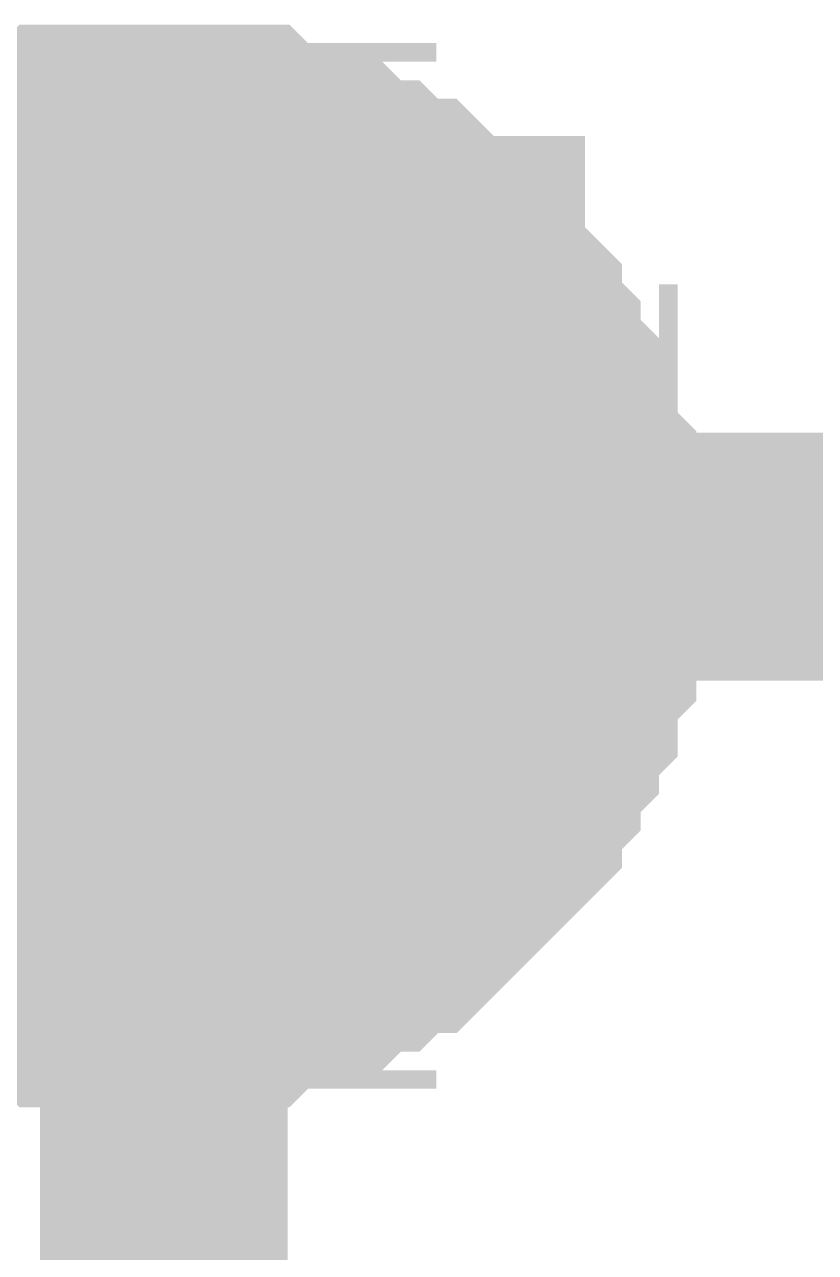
# Model space of a CAD drawing. Header units: inches. Extents: x 0 to 22.3, y 0 to 15.7.
# Drawn here: x 15.1942 to 15.2319, y 13.7662 to 13.8247 of the extents above; entities that cross this region are included whole.
import ezdxf

# ---------------------------------------------------------------- set-up
doc = ezdxf.new("R2010")
doc.units = ezdxf.units.IN
doc.header["$MEASUREMENT"] = 0
doc.layers.add('Sheet', color=255, linetype='Continuous')

msp = doc.modelspace()

# ---------------------------------------------------------------- linework, layer by layer
at = {"layer": 'Sheet'}
for points in [[(15.187587, 13.814409, 0.0118, 0.0118, 0), (15.188471, 13.815293, 0.0118, 0.0118, 0), (15.189355, 13.815293, 0.0118, 0.0118, 0), (15.190239, 13.816177, 0.0118, 0.0118, 0), (15.191124, 13.816177, 0.0118, 0.0118, 0), (15.192008, 13.817061, 0.0118, 0.0118, 0), (15.192892, 13.817061, 0.0118, 0.0118, 0), (15.193776, 13.817945, 0.0118, 0.0118, 0), (15.19466, 13.817945, 0.0118, 0.0118, 0), (15.195544, 13.817945, 0.0118, 0.0118, 0), (15.196428, 13.818829, 0.0118, 0.0118, 0), (15.197312, 13.818829, 0.0118, 0.0118, 0), (15.19908, 13.818829, 0.0118, 0.0118, 0), (15.199964, 13.818829, 0.0118, 0.0118, 0), (15.200848, 13.818829, 0.0118, 0.0118, 0)], [(15.187587, 13.814409, 0.0118, 0.0118, 0), (15.188471, 13.815293, 0.0118, 0.0118, 0), (15.189355, 13.815293, 0.0118, 0.0118, 0), (15.190239, 13.816177, 0.0118, 0.0118, 0), (15.191124, 13.816177, 0.0118, 0.0118, 0), (15.192008, 13.817061, 0.0118, 0.0118, 0), (15.192892, 13.817061, 0.0118, 0.0118, 0), (15.193776, 13.817945, 0.0118, 0.0118, 0), (15.19466, 13.817945, 0.0118, 0.0118, 0), (15.195544, 13.817945, 0.0118, 0.0118, 0), (15.196428, 13.818829, 0.0118, 0.0118, 0), (15.197312, 13.818829, 0.0118, 0.0118, 0), (15.19908, 13.818829, 0.0118, 0.0118, 0), (15.199964, 13.818829, 0.0118, 0.0118, 0), (15.200848, 13.818829, 0.0118, 0.0118, 0)], [(15.187587, 13.814409, 0.0118, 0.0118, 0), (15.188471, 13.815293, 0.0118, 0.0118, 0), (15.189355, 13.815293, 0.0118, 0.0118, 0), (15.190239, 13.816177, 0.0118, 0.0118, 0), (15.191124, 13.816177, 0.0118, 0.0118, 0), (15.192008, 13.817061, 0.0118, 0.0118, 0), (15.192892, 13.817061, 0.0118, 0.0118, 0), (15.193776, 13.817945, 0.0118, 0.0118, 0), (15.19466, 13.817945, 0.0118, 0.0118, 0), (15.195544, 13.817945, 0.0118, 0.0118, 0), (15.196428, 13.818829, 0.0118, 0.0118, 0), (15.197312, 13.818829, 0.0118, 0.0118, 0), (15.19908, 13.818829, 0.0118, 0.0118, 0), (15.199964, 13.818829, 0.0118, 0.0118, 0), (15.200848, 13.818829, 0.0118, 0.0118, 0)], [(15.187587, 13.814409, 0.0118, 0.0118, 0), (15.188471, 13.815293, 0.0118, 0.0118, 0), (15.189355, 13.815293, 0.0118, 0.0118, 0), (15.190239, 13.816177, 0.0118, 0.0118, 0), (15.191124, 13.816177, 0.0118, 0.0118, 0), (15.192008, 13.817061, 0.0118, 0.0118, 0), (15.192892, 13.817061, 0.0118, 0.0118, 0), (15.193776, 13.817945, 0.0118, 0.0118, 0), (15.19466, 13.817945, 0.0118, 0.0118, 0), (15.195544, 13.817945, 0.0118, 0.0118, 0), (15.196428, 13.818829, 0.0118, 0.0118, 0), (15.197312, 13.818829, 0.0118, 0.0118, 0), (15.19908, 13.818829, 0.0118, 0.0118, 0), (15.199964, 13.818829, 0.0118, 0.0118, 0), (15.200848, 13.818829, 0.0118, 0.0118, 0)], [(15.200848, 13.818829, 0.0118, 0.0118, 0), (15.200848, 13.818829, 0.0118, 0.0118, 0)], [(15.200848, 13.818829, 0.0118, 0.0118, 0), (15.201732, 13.818829, 0.0118, 0.0118, 0), (15.202617, 13.818829, 0.0118, 0.0118, 0), (15.203501, 13.818829, 0.0118, 0.0118, 0), (15.204385, 13.818829, 0.0118, 0.0118, 0), (15.205269, 13.817945, 0.0118, 0.0118, 0), (15.206153, 13.817945, 0.0118, 0.0118, 0), (15.207921, 13.817945, 0.0118, 0.0118, 0), (15.207921, 13.817061, 0.0118, 0.0118, 0), (15.208805, 13.817061, 0.0118, 0.0118, 0), (15.209689, 13.816177, 0.0118, 0.0118, 0), (15.210573, 13.816177, 0.0118, 0.0118, 0), (15.211457, 13.815293, 0.0118, 0.0118, 0), (15.212341, 13.815293, 0.0118, 0.0118, 0), (15.213225, 13.814409, 0.0118, 0.0118, 0), (15.21411, 13.813525, 0.0118, 0.0118, 0), (15.214994, 13.813525, 0.0118, 0.0118, 0), (15.214994, 13.812641, 0.0118, 0.0118, 0), (15.215878, 13.811757, 0.0118, 0.0118, 0), (15.216762, 13.810873, 0.0118, 0.0118, 0), (15.216762, 13.809989, 0.0118, 0.0118, 0), (15.217646, 13.809105, 0.0118, 0.0118, 0), (15.217646, 13.808221, 0.0118, 0.0118, 0), (15.21853, 13.807337, 0.0118, 0.0118, 0), (15.21853, 13.806453, 0.0118, 0.0118, 0), (15.219414, 13.806453, 0.0118, 0.0118, 0), (15.219414, 13.804685, 0.0118, 0.0118, 0), (15.219414, 13.803801, 0.0118, 0.0118, 0), (15.220298, 13.802917, 0.0118, 0.0118, 0), (15.220298, 13.802033, 0.0118, 0.0118, 0), (15.220298, 13.801149, 0.0118, 0.0118, 0), (15.220298, 13.800265, 0.0118, 0.0118, 0), (15.220298, 13.799381, 0.0118, 0.0118, 0)], [(15.200848, 13.818829, 0.0118, 0.0118, 0), (15.200848, 13.818829, 0.0118, 0.0118, 0)], [(15.200848, 13.818829, 0.0118, 0.0118, 0), (15.201732, 13.818829, 0.0118, 0.0118, 0), (15.202617, 13.818829, 0.0118, 0.0118, 0), (15.203501, 13.818829, 0.0118, 0.0118, 0), (15.204385, 13.818829, 0.0118, 0.0118, 0), (15.205269, 13.817945, 0.0118, 0.0118, 0), (15.206153, 13.817945, 0.0118, 0.0118, 0), (15.207921, 13.817945, 0.0118, 0.0118, 0), (15.207921, 13.817061, 0.0118, 0.0118, 0), (15.208805, 13.817061, 0.0118, 0.0118, 0), (15.209689, 13.816177, 0.0118, 0.0118, 0), (15.210573, 13.816177, 0.0118, 0.0118, 0), (15.211457, 13.815293, 0.0118, 0.0118, 0), (15.212341, 13.815293, 0.0118, 0.0118, 0), (15.213225, 13.814409, 0.0118, 0.0118, 0), (15.21411, 13.813525, 0.0118, 0.0118, 0), (15.214994, 13.813525, 0.0118, 0.0118, 0), (15.214994, 13.812641, 0.0118, 0.0118, 0), (15.215878, 13.811757, 0.0118, 0.0118, 0), (15.216762, 13.810873, 0.0118, 0.0118, 0), (15.216762, 13.809989, 0.0118, 0.0118, 0), (15.217646, 13.809105, 0.0118, 0.0118, 0), (15.217646, 13.808221, 0.0118, 0.0118, 0), (15.21853, 13.807337, 0.0118, 0.0118, 0), (15.21853, 13.806453, 0.0118, 0.0118, 0), (15.219414, 13.806453, 0.0118, 0.0118, 0), (15.219414, 13.804685, 0.0118, 0.0118, 0), (15.219414, 13.803801, 0.0118, 0.0118, 0), (15.220298, 13.802917, 0.0118, 0.0118, 0), (15.220298, 13.802033, 0.0118, 0.0118, 0), (15.220298, 13.801149, 0.0118, 0.0118, 0), (15.220298, 13.800265, 0.0118, 0.0118, 0), (15.220298, 13.799381, 0.0118, 0.0118, 0)], [(15.200848, 13.818829, 0.0118, 0.0118, 0), (15.200848, 13.818829, 0.0118, 0.0118, 0)], [(15.200848, 13.818829, 0.0118, 0.0118, 0), (15.201732, 13.818829, 0.0118, 0.0118, 0), (15.202617, 13.818829, 0.0118, 0.0118, 0), (15.203501, 13.818829, 0.0118, 0.0118, 0), (15.204385, 13.818829, 0.0118, 0.0118, 0), (15.205269, 13.817945, 0.0118, 0.0118, 0), (15.206153, 13.817945, 0.0118, 0.0118, 0), (15.207921, 13.817945, 0.0118, 0.0118, 0), (15.207921, 13.817061, 0.0118, 0.0118, 0), (15.208805, 13.817061, 0.0118, 0.0118, 0), (15.209689, 13.816177, 0.0118, 0.0118, 0), (15.210573, 13.816177, 0.0118, 0.0118, 0), (15.211457, 13.815293, 0.0118, 0.0118, 0), (15.212341, 13.815293, 0.0118, 0.0118, 0), (15.213225, 13.814409, 0.0118, 0.0118, 0), (15.21411, 13.813525, 0.0118, 0.0118, 0), (15.214994, 13.813525, 0.0118, 0.0118, 0), (15.214994, 13.812641, 0.0118, 0.0118, 0), (15.215878, 13.811757, 0.0118, 0.0118, 0), (15.216762, 13.810873, 0.0118, 0.0118, 0), (15.216762, 13.809989, 0.0118, 0.0118, 0), (15.217646, 13.809105, 0.0118, 0.0118, 0), (15.217646, 13.808221, 0.0118, 0.0118, 0), (15.21853, 13.807337, 0.0118, 0.0118, 0), (15.21853, 13.806453, 0.0118, 0.0118, 0), (15.219414, 13.806453, 0.0118, 0.0118, 0), (15.219414, 13.804685, 0.0118, 0.0118, 0), (15.219414, 13.803801, 0.0118, 0.0118, 0), (15.220298, 13.802917, 0.0118, 0.0118, 0), (15.220298, 13.802033, 0.0118, 0.0118, 0), (15.220298, 13.801149, 0.0118, 0.0118, 0), (15.220298, 13.800265, 0.0118, 0.0118, 0), (15.220298, 13.799381, 0.0118, 0.0118, 0)], [(15.200848, 13.818829, 0.0118, 0.0118, 0), (15.200848, 13.818829, 0.0118, 0.0118, 0)], [(15.200848, 13.818829, 0.0118, 0.0118, 0), (15.201732, 13.818829, 0.0118, 0.0118, 0), (15.202617, 13.818829, 0.0118, 0.0118, 0), (15.203501, 13.818829, 0.0118, 0.0118, 0), (15.204385, 13.818829, 0.0118, 0.0118, 0), (15.205269, 13.817945, 0.0118, 0.0118, 0), (15.206153, 13.817945, 0.0118, 0.0118, 0), (15.207921, 13.817945, 0.0118, 0.0118, 0), (15.207921, 13.817061, 0.0118, 0.0118, 0), (15.208805, 13.817061, 0.0118, 0.0118, 0), (15.209689, 13.816177, 0.0118, 0.0118, 0), (15.210573, 13.816177, 0.0118, 0.0118, 0), (15.211457, 13.815293, 0.0118, 0.0118, 0), (15.212341, 13.815293, 0.0118, 0.0118, 0), (15.213225, 13.814409, 0.0118, 0.0118, 0), (15.21411, 13.813525, 0.0118, 0.0118, 0), (15.214994, 13.813525, 0.0118, 0.0118, 0), (15.214994, 13.812641, 0.0118, 0.0118, 0), (15.215878, 13.811757, 0.0118, 0.0118, 0), (15.216762, 13.810873, 0.0118, 0.0118, 0), (15.216762, 13.809989, 0.0118, 0.0118, 0), (15.217646, 13.809105, 0.0118, 0.0118, 0), (15.217646, 13.808221, 0.0118, 0.0118, 0), (15.21853, 13.807337, 0.0118, 0.0118, 0), (15.21853, 13.806453, 0.0118, 0.0118, 0), (15.219414, 13.806453, 0.0118, 0.0118, 0), (15.219414, 13.804685, 0.0118, 0.0118, 0), (15.219414, 13.803801, 0.0118, 0.0118, 0), (15.220298, 13.802917, 0.0118, 0.0118, 0), (15.220298, 13.802033, 0.0118, 0.0118, 0), (15.220298, 13.801149, 0.0118, 0.0118, 0), (15.220298, 13.800265, 0.0118, 0.0118, 0), (15.220298, 13.799381, 0.0118, 0.0118, 0)], [(15.192008, 13.817061, 0.0039, 0.0039, 0), (15.192892, 13.817061, 0.0039, 0.0039, 0), (15.193776, 13.817945, 0.0039, 0.0039, 0), (15.19466, 13.817945, 0.0039, 0.0039, 0), (15.195544, 13.817945, 0.0039, 0.0039, 0), (15.196428, 13.818829, 0.0039, 0.0039, 0), (15.197312, 13.818829, 0.0039, 0.0039, 0), (15.19908, 13.818829, 0.0039, 0.0039, 0), (15.199964, 13.818829, 0.0039, 0.0039, 0), (15.200848, 13.818829, 0.0039, 0.0039, 0)], [(15.192008, 13.817061, 0.0039, 0.0039, 0), (15.192892, 13.817061, 0.0039, 0.0039, 0), (15.193776, 13.817945, 0.0039, 0.0039, 0), (15.19466, 13.817945, 0.0039, 0.0039, 0), (15.195544, 13.817945, 0.0039, 0.0039, 0), (15.196428, 13.818829, 0.0039, 0.0039, 0), (15.197312, 13.818829, 0.0039, 0.0039, 0), (15.19908, 13.818829, 0.0039, 0.0039, 0), (15.199964, 13.818829, 0.0039, 0.0039, 0), (15.200848, 13.818829, 0.0039, 0.0039, 0)], [(15.192008, 13.817061, 0.0039, 0.0039, 0), (15.192892, 13.817061, 0.0039, 0.0039, 0), (15.193776, 13.817945, 0.0039, 0.0039, 0), (15.19466, 13.817945, 0.0039, 0.0039, 0), (15.195544, 13.817945, 0.0039, 0.0039, 0), (15.196428, 13.818829, 0.0039, 0.0039, 0), (15.197312, 13.818829, 0.0039, 0.0039, 0), (15.19908, 13.818829, 0.0039, 0.0039, 0), (15.199964, 13.818829, 0.0039, 0.0039, 0), (15.200848, 13.818829, 0.0039, 0.0039, 0)], [(15.192008, 13.817061, 0.0039, 0.0039, 0), (15.192892, 13.817061, 0.0039, 0.0039, 0), (15.193776, 13.817945, 0.0039, 0.0039, 0), (15.19466, 13.817945, 0.0039, 0.0039, 0), (15.195544, 13.817945, 0.0039, 0.0039, 0), (15.196428, 13.818829, 0.0039, 0.0039, 0), (15.197312, 13.818829, 0.0039, 0.0039, 0), (15.19908, 13.818829, 0.0039, 0.0039, 0), (15.199964, 13.818829, 0.0039, 0.0039, 0), (15.200848, 13.818829, 0.0039, 0.0039, 0)], [(15.200848, 13.818829, 0.0039, 0.0039, 0), (15.200848, 13.818829, 0.0039, 0.0039, 0)], [(15.200848, 13.818829, 0.0039, 0.0039, 0), (15.201732, 13.818829, 0.0039, 0.0039, 0), (15.202617, 13.818829, 0.0039, 0.0039, 0), (15.203501, 13.818829, 0.0039, 0.0039, 0), (15.204385, 13.818829, 0.0039, 0.0039, 0), (15.205269, 13.817945, 0.0039, 0.0039, 0), (15.206153, 13.817945, 0.0039, 0.0039, 0), (15.207921, 13.817945, 0.0039, 0.0039, 0), (15.207921, 13.817061, 0.0039, 0.0039, 0), (15.208805, 13.817061, 0.0039, 0.0039, 0), (15.209689, 13.816177, 0.0039, 0.0039, 0), (15.210573, 13.816177, 0.0039, 0.0039, 0), (15.211457, 13.815293, 0.0039, 0.0039, 0), (15.212341, 13.815293, 0.0039, 0.0039, 0), (15.213225, 13.814409, 0.0039, 0.0039, 0), (15.21411, 13.813525, 0.0039, 0.0039, 0), (15.214994, 13.813525, 0.0039, 0.0039, 0), (15.214994, 13.812641, 0.0039, 0.0039, 0), (15.215878, 13.811757, 0.0039, 0.0039, 0), (15.216762, 13.810873, 0.0039, 0.0039, 0), (15.216762, 13.809989, 0.0039, 0.0039, 0), (15.217646, 13.809105, 0.0039, 0.0039, 0), (15.217646, 13.808221, 0.0039, 0.0039, 0), (15.21853, 13.807337, 0.0039, 0.0039, 0), (15.21853, 13.806453, 0.0039, 0.0039, 0), (15.219414, 13.806453, 0.0039, 0.0039, 0), (15.219414, 13.804685, 0.0039, 0.0039, 0), (15.219414, 13.803801, 0.0039, 0.0039, 0), (15.220298, 13.802917, 0.0039, 0.0039, 0), (15.220298, 13.802033, 0.0039, 0.0039, 0), (15.220298, 13.801149, 0.0039, 0.0039, 0), (15.220298, 13.800265, 0.0039, 0.0039, 0), (15.220298, 13.799381, 0.0039, 0.0039, 0)], [(15.200848, 13.818829, 0.0039, 0.0039, 0), (15.200848, 13.818829, 0.0039, 0.0039, 0)], [(15.200848, 13.818829, 0.0039, 0.0039, 0), (15.201732, 13.818829, 0.0039, 0.0039, 0), (15.202617, 13.818829, 0.0039, 0.0039, 0), (15.203501, 13.818829, 0.0039, 0.0039, 0), (15.204385, 13.818829, 0.0039, 0.0039, 0), (15.205269, 13.817945, 0.0039, 0.0039, 0), (15.206153, 13.817945, 0.0039, 0.0039, 0), (15.207921, 13.817945, 0.0039, 0.0039, 0), (15.207921, 13.817061, 0.0039, 0.0039, 0), (15.208805, 13.817061, 0.0039, 0.0039, 0), (15.209689, 13.816177, 0.0039, 0.0039, 0), (15.210573, 13.816177, 0.0039, 0.0039, 0), (15.211457, 13.815293, 0.0039, 0.0039, 0), (15.212341, 13.815293, 0.0039, 0.0039, 0), (15.213225, 13.814409, 0.0039, 0.0039, 0), (15.21411, 13.813525, 0.0039, 0.0039, 0), (15.214994, 13.813525, 0.0039, 0.0039, 0), (15.214994, 13.812641, 0.0039, 0.0039, 0), (15.215878, 13.811757, 0.0039, 0.0039, 0), (15.216762, 13.810873, 0.0039, 0.0039, 0), (15.216762, 13.809989, 0.0039, 0.0039, 0), (15.217646, 13.809105, 0.0039, 0.0039, 0), (15.217646, 13.808221, 0.0039, 0.0039, 0), (15.21853, 13.807337, 0.0039, 0.0039, 0), (15.21853, 13.806453, 0.0039, 0.0039, 0), (15.219414, 13.806453, 0.0039, 0.0039, 0), (15.219414, 13.804685, 0.0039, 0.0039, 0), (15.219414, 13.803801, 0.0039, 0.0039, 0), (15.220298, 13.802917, 0.0039, 0.0039, 0), (15.220298, 13.802033, 0.0039, 0.0039, 0), (15.220298, 13.801149, 0.0039, 0.0039, 0), (15.220298, 13.800265, 0.0039, 0.0039, 0), (15.220298, 13.799381, 0.0039, 0.0039, 0)], [(15.200848, 13.818829, 0.0039, 0.0039, 0), (15.200848, 13.818829, 0.0039, 0.0039, 0)], [(15.200848, 13.818829, 0.0039, 0.0039, 0), (15.201732, 13.818829, 0.0039, 0.0039, 0), (15.202617, 13.818829, 0.0039, 0.0039, 0), (15.203501, 13.818829, 0.0039, 0.0039, 0), (15.204385, 13.818829, 0.0039, 0.0039, 0), (15.205269, 13.817945, 0.0039, 0.0039, 0), (15.206153, 13.817945, 0.0039, 0.0039, 0), (15.207921, 13.817945, 0.0039, 0.0039, 0), (15.207921, 13.817061, 0.0039, 0.0039, 0), (15.208805, 13.817061, 0.0039, 0.0039, 0), (15.209689, 13.816177, 0.0039, 0.0039, 0), (15.210573, 13.816177, 0.0039, 0.0039, 0), (15.211457, 13.815293, 0.0039, 0.0039, 0), (15.212341, 13.815293, 0.0039, 0.0039, 0), (15.213225, 13.814409, 0.0039, 0.0039, 0), (15.21411, 13.813525, 0.0039, 0.0039, 0), (15.214994, 13.813525, 0.0039, 0.0039, 0), (15.214994, 13.812641, 0.0039, 0.0039, 0), (15.215878, 13.811757, 0.0039, 0.0039, 0), (15.216762, 13.810873, 0.0039, 0.0039, 0), (15.216762, 13.809989, 0.0039, 0.0039, 0), (15.217646, 13.809105, 0.0039, 0.0039, 0), (15.217646, 13.808221, 0.0039, 0.0039, 0), (15.21853, 13.807337, 0.0039, 0.0039, 0), (15.21853, 13.806453, 0.0039, 0.0039, 0), (15.219414, 13.806453, 0.0039, 0.0039, 0), (15.219414, 13.804685, 0.0039, 0.0039, 0), (15.219414, 13.803801, 0.0039, 0.0039, 0), (15.220298, 13.802917, 0.0039, 0.0039, 0), (15.220298, 13.802033, 0.0039, 0.0039, 0), (15.220298, 13.801149, 0.0039, 0.0039, 0), (15.220298, 13.800265, 0.0039, 0.0039, 0), (15.220298, 13.799381, 0.0039, 0.0039, 0)], [(15.200848, 13.818829, 0.0039, 0.0039, 0), (15.200848, 13.818829, 0.0039, 0.0039, 0)], [(15.200848, 13.818829, 0.0039, 0.0039, 0), (15.201732, 13.818829, 0.0039, 0.0039, 0), (15.202617, 13.818829, 0.0039, 0.0039, 0), (15.203501, 13.818829, 0.0039, 0.0039, 0), (15.204385, 13.818829, 0.0039, 0.0039, 0), (15.205269, 13.817945, 0.0039, 0.0039, 0), (15.206153, 13.817945, 0.0039, 0.0039, 0), (15.207921, 13.817945, 0.0039, 0.0039, 0), (15.207921, 13.817061, 0.0039, 0.0039, 0), (15.208805, 13.817061, 0.0039, 0.0039, 0), (15.209689, 13.816177, 0.0039, 0.0039, 0), (15.210573, 13.816177, 0.0039, 0.0039, 0), (15.211457, 13.815293, 0.0039, 0.0039, 0), (15.212341, 13.815293, 0.0039, 0.0039, 0), (15.213225, 13.814409, 0.0039, 0.0039, 0), (15.21411, 13.813525, 0.0039, 0.0039, 0), (15.214994, 13.813525, 0.0039, 0.0039, 0), (15.214994, 13.812641, 0.0039, 0.0039, 0), (15.215878, 13.811757, 0.0039, 0.0039, 0), (15.216762, 13.810873, 0.0039, 0.0039, 0), (15.216762, 13.809989, 0.0039, 0.0039, 0), (15.217646, 13.809105, 0.0039, 0.0039, 0), (15.217646, 13.808221, 0.0039, 0.0039, 0), (15.21853, 13.807337, 0.0039, 0.0039, 0), (15.21853, 13.806453, 0.0039, 0.0039, 0), (15.219414, 13.806453, 0.0039, 0.0039, 0), (15.219414, 13.804685, 0.0039, 0.0039, 0), (15.219414, 13.803801, 0.0039, 0.0039, 0), (15.220298, 13.802917, 0.0039, 0.0039, 0), (15.220298, 13.802033, 0.0039, 0.0039, 0), (15.220298, 13.801149, 0.0039, 0.0039, 0), (15.220298, 13.800265, 0.0039, 0.0039, 0), (15.220298, 13.799381, 0.0039, 0.0039, 0)], [(15.300749, 13.799381, 0.0118, 0.0118, 0), (15.200848, 13.799381, 0.0118, 0.0118, 0), (15.100063, 13.799381, 0.0118, 0.0118, 0)], [(15.200848, 13.799381, 0.0118, 0.0118, 0), (15.200848, 13.699488, 0.0118, 0.0118, 0)], [(15.220298, 13.799381, 0.0118, 0.0118, 0), (15.220298, 13.798497, 0.0118, 0.0118, 0), (15.220298, 13.797613, 0.0118, 0.0118, 0), (15.220298, 13.795845, 0.0118, 0.0118, 0), (15.220298, 13.794961, 0.0118, 0.0118, 0), (15.219414, 13.794077, 0.0118, 0.0118, 0), (15.219414, 13.793193, 0.0118, 0.0118, 0), (15.219414, 13.792309, 0.0118, 0.0118, 0), (15.21853, 13.791425, 0.0118, 0.0118, 0), (15.21853, 13.790541, 0.0118, 0.0118, 0), (15.217646, 13.789657, 0.0118, 0.0118, 0), (15.217646, 13.788773, 0.0118, 0.0118, 0), (15.216762, 13.787889, 0.0118, 0.0118, 0), (15.216762, 13.787005, 0.0118, 0.0118, 0), (15.215878, 13.78612, 0.0118, 0.0118, 0), (15.214994, 13.785236, 0.0118, 0.0118, 0), (15.214994, 13.785236, 0.0118, 0.0118, 0), (15.21411, 13.784352, 0.0118, 0.0118, 0), (15.213225, 13.783468, 0.0118, 0.0118, 0), (15.212341, 13.782584, 0.0118, 0.0118, 0), (15.211457, 13.782584, 0.0118, 0.0118, 0), (15.210573, 13.7817, 0.0118, 0.0118, 0), (15.209689, 13.7817, 0.0118, 0.0118, 0), (15.208805, 13.780816, 0.0118, 0.0118, 0), (15.207921, 13.780816, 0.0118, 0.0118, 0), (15.207921, 13.779932, 0.0118, 0.0118, 0), (15.206153, 13.779932, 0.0118, 0.0118, 0), (15.205269, 13.779932, 0.0118, 0.0118, 0), (15.204385, 13.779048, 0.0118, 0.0118, 0), (15.203501, 13.779048, 0.0118, 0.0118, 0), (15.202617, 13.779048, 0.0118, 0.0118, 0), (15.201732, 13.779048, 0.0118, 0.0118, 0), (15.200848, 13.779048, 0.0118, 0.0118, 0)], [(15.220298, 13.799381, 0.0118, 0.0118, 0), (15.220298, 13.798497, 0.0118, 0.0118, 0), (15.220298, 13.797613, 0.0118, 0.0118, 0), (15.220298, 13.795845, 0.0118, 0.0118, 0), (15.220298, 13.794961, 0.0118, 0.0118, 0), (15.219414, 13.794077, 0.0118, 0.0118, 0), (15.219414, 13.793193, 0.0118, 0.0118, 0), (15.219414, 13.792309, 0.0118, 0.0118, 0), (15.21853, 13.791425, 0.0118, 0.0118, 0), (15.21853, 13.790541, 0.0118, 0.0118, 0), (15.217646, 13.789657, 0.0118, 0.0118, 0), (15.217646, 13.788773, 0.0118, 0.0118, 0), (15.216762, 13.787889, 0.0118, 0.0118, 0), (15.216762, 13.787005, 0.0118, 0.0118, 0), (15.215878, 13.78612, 0.0118, 0.0118, 0), (15.214994, 13.785236, 0.0118, 0.0118, 0), (15.214994, 13.785236, 0.0118, 0.0118, 0), (15.21411, 13.784352, 0.0118, 0.0118, 0), (15.213225, 13.783468, 0.0118, 0.0118, 0), (15.212341, 13.782584, 0.0118, 0.0118, 0), (15.211457, 13.782584, 0.0118, 0.0118, 0), (15.210573, 13.7817, 0.0118, 0.0118, 0), (15.209689, 13.7817, 0.0118, 0.0118, 0), (15.208805, 13.780816, 0.0118, 0.0118, 0), (15.207921, 13.780816, 0.0118, 0.0118, 0), (15.207921, 13.779932, 0.0118, 0.0118, 0), (15.206153, 13.779932, 0.0118, 0.0118, 0), (15.205269, 13.779932, 0.0118, 0.0118, 0), (15.204385, 13.779048, 0.0118, 0.0118, 0), (15.203501, 13.779048, 0.0118, 0.0118, 0), (15.202617, 13.779048, 0.0118, 0.0118, 0), (15.201732, 13.779048, 0.0118, 0.0118, 0), (15.200848, 13.779048, 0.0118, 0.0118, 0)], [(15.220298, 13.799381, 0.0118, 0.0118, 0), (15.220298, 13.798497, 0.0118, 0.0118, 0), (15.220298, 13.797613, 0.0118, 0.0118, 0), (15.220298, 13.795845, 0.0118, 0.0118, 0), (15.220298, 13.794961, 0.0118, 0.0118, 0), (15.219414, 13.794077, 0.0118, 0.0118, 0), (15.219414, 13.793193, 0.0118, 0.0118, 0), (15.219414, 13.792309, 0.0118, 0.0118, 0), (15.21853, 13.791425, 0.0118, 0.0118, 0), (15.21853, 13.790541, 0.0118, 0.0118, 0), (15.217646, 13.789657, 0.0118, 0.0118, 0), (15.217646, 13.788773, 0.0118, 0.0118, 0), (15.216762, 13.787889, 0.0118, 0.0118, 0), (15.216762, 13.787005, 0.0118, 0.0118, 0), (15.215878, 13.78612, 0.0118, 0.0118, 0), (15.214994, 13.785236, 0.0118, 0.0118, 0), (15.214994, 13.785236, 0.0118, 0.0118, 0), (15.21411, 13.784352, 0.0118, 0.0118, 0), (15.213225, 13.783468, 0.0118, 0.0118, 0), (15.212341, 13.782584, 0.0118, 0.0118, 0), (15.211457, 13.782584, 0.0118, 0.0118, 0), (15.210573, 13.7817, 0.0118, 0.0118, 0), (15.209689, 13.7817, 0.0118, 0.0118, 0), (15.208805, 13.780816, 0.0118, 0.0118, 0), (15.207921, 13.780816, 0.0118, 0.0118, 0), (15.207921, 13.779932, 0.0118, 0.0118, 0), (15.206153, 13.779932, 0.0118, 0.0118, 0), (15.205269, 13.779932, 0.0118, 0.0118, 0), (15.204385, 13.779048, 0.0118, 0.0118, 0), (15.203501, 13.779048, 0.0118, 0.0118, 0), (15.202617, 13.779048, 0.0118, 0.0118, 0), (15.201732, 13.779048, 0.0118, 0.0118, 0), (15.200848, 13.779048, 0.0118, 0.0118, 0)], [(15.220298, 13.799381, 0.0118, 0.0118, 0), (15.220298, 13.798497, 0.0118, 0.0118, 0), (15.220298, 13.797613, 0.0118, 0.0118, 0), (15.220298, 13.795845, 0.0118, 0.0118, 0), (15.220298, 13.794961, 0.0118, 0.0118, 0), (15.219414, 13.794077, 0.0118, 0.0118, 0), (15.219414, 13.793193, 0.0118, 0.0118, 0), (15.219414, 13.792309, 0.0118, 0.0118, 0), (15.21853, 13.791425, 0.0118, 0.0118, 0), (15.21853, 13.790541, 0.0118, 0.0118, 0), (15.217646, 13.789657, 0.0118, 0.0118, 0), (15.217646, 13.788773, 0.0118, 0.0118, 0), (15.216762, 13.787889, 0.0118, 0.0118, 0), (15.216762, 13.787005, 0.0118, 0.0118, 0), (15.215878, 13.78612, 0.0118, 0.0118, 0), (15.214994, 13.785236, 0.0118, 0.0118, 0), (15.214994, 13.785236, 0.0118, 0.0118, 0), (15.21411, 13.784352, 0.0118, 0.0118, 0), (15.213225, 13.783468, 0.0118, 0.0118, 0), (15.212341, 13.782584, 0.0118, 0.0118, 0), (15.211457, 13.782584, 0.0118, 0.0118, 0), (15.210573, 13.7817, 0.0118, 0.0118, 0), (15.209689, 13.7817, 0.0118, 0.0118, 0), (15.208805, 13.780816, 0.0118, 0.0118, 0), (15.207921, 13.780816, 0.0118, 0.0118, 0), (15.207921, 13.779932, 0.0118, 0.0118, 0), (15.206153, 13.779932, 0.0118, 0.0118, 0), (15.205269, 13.779932, 0.0118, 0.0118, 0), (15.204385, 13.779048, 0.0118, 0.0118, 0), (15.203501, 13.779048, 0.0118, 0.0118, 0), (15.202617, 13.779048, 0.0118, 0.0118, 0), (15.201732, 13.779048, 0.0118, 0.0118, 0), (15.200848, 13.779048, 0.0118, 0.0118, 0)], [(15.220298, 13.799381, 0.0118, 0.0118, 0), (15.220298, 13.799381, 0.0118, 0.0118, 0), (15.220298, 13.799381, 0.0118, 0.0118, 0), (15.220298, 13.799381, 0.0118, 0.0118, 0), (15.220298, 13.799381, 0.0118, 0.0118, 0), (15.220298, 13.799381, 0.0118, 0.0118, 0), (15.220298, 13.799381, 0.0118, 0.0118, 0), (15.220298, 13.799381, 0.0118, 0.0118, 0), (15.220298, 13.799381, 0.0118, 0.0118, 0), (15.220298, 13.799381, 0.0118, 0.0118, 0), (15.220298, 13.799381, 0.0118, 0.0118, 0), (15.220298, 13.799381, 0.0118, 0.0118, 0), (15.220298, 13.799381, 0.0118, 0.0118, 0), (15.220298, 13.799381, 0.0118, 0.0118, 0), (15.220298, 13.799381, 0.0118, 0.0118, 0), (15.220298, 13.799381, 0.0118, 0.0118, 0), (15.220298, 13.799381, 0.0118, 0.0118, 0), (15.220298, 13.799381, 0.0118, 0.0118, 0), (15.220298, 13.799381, 0.0118, 0.0118, 0), (15.220298, 13.799381, 0.0118, 0.0118, 0), (15.220298, 13.799381, 0.0118, 0.0118, 0), (15.220298, 13.799381, 0.0118, 0.0118, 0), (15.220298, 13.799381, 0.0118, 0.0118, 0), (15.220298, 13.799381, 0.0118, 0.0118, 0), (15.220298, 13.799381, 0.0118, 0.0118, 0), (15.220298, 13.799381, 0.0118, 0.0118, 0), (15.220298, 13.799381, 0.0118, 0.0118, 0), (15.220298, 13.799381, 0.0118, 0.0118, 0), (15.220298, 13.799381, 0.0118, 0.0118, 0), (15.220298, 13.799381, 0.0118, 0.0118, 0), (15.220298, 13.799381, 0.0118, 0.0118, 0), (15.220298, 13.799381, 0.0118, 0.0118, 0), (15.220298, 13.799381, 0.0118, 0.0118, 0)], [(15.220298, 13.799381, 0.0118, 0.0118, 0), (15.220298, 13.799381, 0.0118, 0.0118, 0)], [(15.220298, 13.799381, 0.0118, 0.0118, 0), (15.220298, 13.799381, 0.0118, 0.0118, 0), (15.220298, 13.799381, 0.0118, 0.0118, 0), (15.220298, 13.799381, 0.0118, 0.0118, 0), (15.220298, 13.799381, 0.0118, 0.0118, 0), (15.220298, 13.799381, 0.0118, 0.0118, 0), (15.220298, 13.799381, 0.0118, 0.0118, 0), (15.220298, 13.799381, 0.0118, 0.0118, 0), (15.220298, 13.799381, 0.0118, 0.0118, 0), (15.220298, 13.799381, 0.0118, 0.0118, 0), (15.220298, 13.799381, 0.0118, 0.0118, 0), (15.220298, 13.799381, 0.0118, 0.0118, 0), (15.220298, 13.799381, 0.0118, 0.0118, 0), (15.220298, 13.799381, 0.0118, 0.0118, 0), (15.220298, 13.799381, 0.0118, 0.0118, 0), (15.220298, 13.799381, 0.0118, 0.0118, 0), (15.220298, 13.799381, 0.0118, 0.0118, 0), (15.220298, 13.799381, 0.0118, 0.0118, 0), (15.220298, 13.799381, 0.0118, 0.0118, 0), (15.220298, 13.799381, 0.0118, 0.0118, 0), (15.220298, 13.799381, 0.0118, 0.0118, 0), (15.220298, 13.799381, 0.0118, 0.0118, 0), (15.220298, 13.799381, 0.0118, 0.0118, 0), (15.220298, 13.799381, 0.0118, 0.0118, 0), (15.220298, 13.799381, 0.0118, 0.0118, 0), (15.220298, 13.799381, 0.0118, 0.0118, 0), (15.220298, 13.799381, 0.0118, 0.0118, 0), (15.220298, 13.799381, 0.0118, 0.0118, 0), (15.220298, 13.799381, 0.0118, 0.0118, 0), (15.220298, 13.799381, 0.0118, 0.0118, 0), (15.220298, 13.799381, 0.0118, 0.0118, 0), (15.220298, 13.799381, 0.0118, 0.0118, 0), (15.220298, 13.799381, 0.0118, 0.0118, 0)], [(15.220298, 13.799381, 0.0118, 0.0118, 0), (15.220298, 13.799381, 0.0118, 0.0118, 0)], [(15.220298, 13.799381, 0.0118, 0.0118, 0), (15.220298, 13.799381, 0.0118, 0.0118, 0), (15.220298, 13.799381, 0.0118, 0.0118, 0), (15.220298, 13.799381, 0.0118, 0.0118, 0), (15.220298, 13.799381, 0.0118, 0.0118, 0), (15.220298, 13.799381, 0.0118, 0.0118, 0), (15.220298, 13.799381, 0.0118, 0.0118, 0), (15.220298, 13.799381, 0.0118, 0.0118, 0), (15.220298, 13.799381, 0.0118, 0.0118, 0), (15.220298, 13.799381, 0.0118, 0.0118, 0), (15.220298, 13.799381, 0.0118, 0.0118, 0), (15.220298, 13.799381, 0.0118, 0.0118, 0), (15.220298, 13.799381, 0.0118, 0.0118, 0), (15.220298, 13.799381, 0.0118, 0.0118, 0), (15.220298, 13.799381, 0.0118, 0.0118, 0), (15.220298, 13.799381, 0.0118, 0.0118, 0), (15.220298, 13.799381, 0.0118, 0.0118, 0), (15.220298, 13.799381, 0.0118, 0.0118, 0), (15.220298, 13.799381, 0.0118, 0.0118, 0), (15.220298, 13.799381, 0.0118, 0.0118, 0), (15.220298, 13.799381, 0.0118, 0.0118, 0), (15.220298, 13.799381, 0.0118, 0.0118, 0), (15.220298, 13.799381, 0.0118, 0.0118, 0), (15.220298, 13.799381, 0.0118, 0.0118, 0), (15.220298, 13.799381, 0.0118, 0.0118, 0), (15.220298, 13.799381, 0.0118, 0.0118, 0), (15.220298, 13.799381, 0.0118, 0.0118, 0), (15.220298, 13.799381, 0.0118, 0.0118, 0), (15.220298, 13.799381, 0.0118, 0.0118, 0), (15.220298, 13.799381, 0.0118, 0.0118, 0), (15.220298, 13.799381, 0.0118, 0.0118, 0), (15.220298, 13.799381, 0.0118, 0.0118, 0), (15.220298, 13.799381, 0.0118, 0.0118, 0)], [(15.220298, 13.799381, 0.0118, 0.0118, 0), (15.220298, 13.799381, 0.0118, 0.0118, 0)], [(15.220298, 13.799381, 0.0118, 0.0118, 0), (15.220298, 13.799381, 0.0118, 0.0118, 0), (15.220298, 13.799381, 0.0118, 0.0118, 0), (15.220298, 13.799381, 0.0118, 0.0118, 0), (15.220298, 13.799381, 0.0118, 0.0118, 0), (15.220298, 13.799381, 0.0118, 0.0118, 0), (15.220298, 13.799381, 0.0118, 0.0118, 0), (15.220298, 13.799381, 0.0118, 0.0118, 0), (15.220298, 13.799381, 0.0118, 0.0118, 0), (15.220298, 13.799381, 0.0118, 0.0118, 0), (15.220298, 13.799381, 0.0118, 0.0118, 0), (15.220298, 13.799381, 0.0118, 0.0118, 0), (15.220298, 13.799381, 0.0118, 0.0118, 0), (15.220298, 13.799381, 0.0118, 0.0118, 0), (15.220298, 13.799381, 0.0118, 0.0118, 0), (15.220298, 13.799381, 0.0118, 0.0118, 0), (15.220298, 13.799381, 0.0118, 0.0118, 0), (15.220298, 13.799381, 0.0118, 0.0118, 0), (15.220298, 13.799381, 0.0118, 0.0118, 0), (15.220298, 13.799381, 0.0118, 0.0118, 0), (15.220298, 13.799381, 0.0118, 0.0118, 0), (15.220298, 13.799381, 0.0118, 0.0118, 0), (15.220298, 13.799381, 0.0118, 0.0118, 0), (15.220298, 13.799381, 0.0118, 0.0118, 0), (15.220298, 13.799381, 0.0118, 0.0118, 0), (15.220298, 13.799381, 0.0118, 0.0118, 0), (15.220298, 13.799381, 0.0118, 0.0118, 0), (15.220298, 13.799381, 0.0118, 0.0118, 0), (15.220298, 13.799381, 0.0118, 0.0118, 0), (15.220298, 13.799381, 0.0118, 0.0118, 0), (15.220298, 13.799381, 0.0118, 0.0118, 0), (15.220298, 13.799381, 0.0118, 0.0118, 0), (15.220298, 13.799381, 0.0118, 0.0118, 0)], [(15.220298, 13.799381, 0.0118, 0.0118, 0), (15.220298, 13.799381, 0.0118, 0.0118, 0)], [(15.220298, 13.799381, 0.0039, 0.0039, 0), (15.220298, 13.798497, 0.0039, 0.0039, 0), (15.220298, 13.797613, 0.0039, 0.0039, 0), (15.220298, 13.795845, 0.0039, 0.0039, 0), (15.220298, 13.794961, 0.0039, 0.0039, 0), (15.219414, 13.794077, 0.0039, 0.0039, 0), (15.219414, 13.793193, 0.0039, 0.0039, 0), (15.219414, 13.792309, 0.0039, 0.0039, 0), (15.21853, 13.791425, 0.0039, 0.0039, 0), (15.21853, 13.790541, 0.0039, 0.0039, 0), (15.217646, 13.789657, 0.0039, 0.0039, 0), (15.217646, 13.788773, 0.0039, 0.0039, 0), (15.216762, 13.787889, 0.0039, 0.0039, 0), (15.216762, 13.787005, 0.0039, 0.0039, 0), (15.215878, 13.78612, 0.0039, 0.0039, 0), (15.214994, 13.785236, 0.0039, 0.0039, 0), (15.214994, 13.785236, 0.0039, 0.0039, 0), (15.21411, 13.784352, 0.0039, 0.0039, 0), (15.213225, 13.783468, 0.0039, 0.0039, 0), (15.212341, 13.782584, 0.0039, 0.0039, 0), (15.211457, 13.782584, 0.0039, 0.0039, 0), (15.210573, 13.7817, 0.0039, 0.0039, 0), (15.209689, 13.7817, 0.0039, 0.0039, 0), (15.208805, 13.780816, 0.0039, 0.0039, 0), (15.207921, 13.780816, 0.0039, 0.0039, 0), (15.207921, 13.779932, 0.0039, 0.0039, 0), (15.206153, 13.779932, 0.0039, 0.0039, 0), (15.205269, 13.779932, 0.0039, 0.0039, 0), (15.204385, 13.779048, 0.0039, 0.0039, 0), (15.203501, 13.779048, 0.0039, 0.0039, 0), (15.202617, 13.779048, 0.0039, 0.0039, 0), (15.201732, 13.779048, 0.0039, 0.0039, 0), (15.200848, 13.779048, 0.0039, 0.0039, 0)], [(15.220298, 13.799381, 0.0039, 0.0039, 0), (15.220298, 13.798497, 0.0039, 0.0039, 0), (15.220298, 13.797613, 0.0039, 0.0039, 0), (15.220298, 13.795845, 0.0039, 0.0039, 0), (15.220298, 13.794961, 0.0039, 0.0039, 0), (15.219414, 13.794077, 0.0039, 0.0039, 0), (15.219414, 13.793193, 0.0039, 0.0039, 0), (15.219414, 13.792309, 0.0039, 0.0039, 0), (15.21853, 13.791425, 0.0039, 0.0039, 0), (15.21853, 13.790541, 0.0039, 0.0039, 0), (15.217646, 13.789657, 0.0039, 0.0039, 0), (15.217646, 13.788773, 0.0039, 0.0039, 0), (15.216762, 13.787889, 0.0039, 0.0039, 0), (15.216762, 13.787005, 0.0039, 0.0039, 0), (15.215878, 13.78612, 0.0039, 0.0039, 0), (15.214994, 13.785236, 0.0039, 0.0039, 0), (15.214994, 13.785236, 0.0039, 0.0039, 0), (15.21411, 13.784352, 0.0039, 0.0039, 0), (15.213225, 13.783468, 0.0039, 0.0039, 0), (15.212341, 13.782584, 0.0039, 0.0039, 0), (15.211457, 13.782584, 0.0039, 0.0039, 0), (15.210573, 13.7817, 0.0039, 0.0039, 0), (15.209689, 13.7817, 0.0039, 0.0039, 0), (15.208805, 13.780816, 0.0039, 0.0039, 0), (15.207921, 13.780816, 0.0039, 0.0039, 0), (15.207921, 13.779932, 0.0039, 0.0039, 0), (15.206153, 13.779932, 0.0039, 0.0039, 0), (15.205269, 13.779932, 0.0039, 0.0039, 0), (15.204385, 13.779048, 0.0039, 0.0039, 0), (15.203501, 13.779048, 0.0039, 0.0039, 0), (15.202617, 13.779048, 0.0039, 0.0039, 0), (15.201732, 13.779048, 0.0039, 0.0039, 0), (15.200848, 13.779048, 0.0039, 0.0039, 0)], [(15.220298, 13.799381, 0.0039, 0.0039, 0), (15.220298, 13.798497, 0.0039, 0.0039, 0), (15.220298, 13.797613, 0.0039, 0.0039, 0), (15.220298, 13.795845, 0.0039, 0.0039, 0), (15.220298, 13.794961, 0.0039, 0.0039, 0), (15.219414, 13.794077, 0.0039, 0.0039, 0), (15.219414, 13.793193, 0.0039, 0.0039, 0), (15.219414, 13.792309, 0.0039, 0.0039, 0), (15.21853, 13.791425, 0.0039, 0.0039, 0), (15.21853, 13.790541, 0.0039, 0.0039, 0), (15.217646, 13.789657, 0.0039, 0.0039, 0), (15.217646, 13.788773, 0.0039, 0.0039, 0), (15.216762, 13.787889, 0.0039, 0.0039, 0), (15.216762, 13.787005, 0.0039, 0.0039, 0), (15.215878, 13.78612, 0.0039, 0.0039, 0), (15.214994, 13.785236, 0.0039, 0.0039, 0), (15.214994, 13.785236, 0.0039, 0.0039, 0), (15.21411, 13.784352, 0.0039, 0.0039, 0), (15.213225, 13.783468, 0.0039, 0.0039, 0), (15.212341, 13.782584, 0.0039, 0.0039, 0), (15.211457, 13.782584, 0.0039, 0.0039, 0), (15.210573, 13.7817, 0.0039, 0.0039, 0), (15.209689, 13.7817, 0.0039, 0.0039, 0), (15.208805, 13.780816, 0.0039, 0.0039, 0), (15.207921, 13.780816, 0.0039, 0.0039, 0), (15.207921, 13.779932, 0.0039, 0.0039, 0), (15.206153, 13.779932, 0.0039, 0.0039, 0), (15.205269, 13.779932, 0.0039, 0.0039, 0), (15.204385, 13.779048, 0.0039, 0.0039, 0), (15.203501, 13.779048, 0.0039, 0.0039, 0), (15.202617, 13.779048, 0.0039, 0.0039, 0), (15.201732, 13.779048, 0.0039, 0.0039, 0), (15.200848, 13.779048, 0.0039, 0.0039, 0)], [(15.220298, 13.799381, 0.0039, 0.0039, 0), (15.220298, 13.798497, 0.0039, 0.0039, 0), (15.220298, 13.797613, 0.0039, 0.0039, 0), (15.220298, 13.795845, 0.0039, 0.0039, 0), (15.220298, 13.794961, 0.0039, 0.0039, 0), (15.219414, 13.794077, 0.0039, 0.0039, 0), (15.219414, 13.793193, 0.0039, 0.0039, 0), (15.219414, 13.792309, 0.0039, 0.0039, 0), (15.21853, 13.791425, 0.0039, 0.0039, 0), (15.21853, 13.790541, 0.0039, 0.0039, 0), (15.217646, 13.789657, 0.0039, 0.0039, 0), (15.217646, 13.788773, 0.0039, 0.0039, 0), (15.216762, 13.787889, 0.0039, 0.0039, 0), (15.216762, 13.787005, 0.0039, 0.0039, 0), (15.215878, 13.78612, 0.0039, 0.0039, 0), (15.214994, 13.785236, 0.0039, 0.0039, 0), (15.214994, 13.785236, 0.0039, 0.0039, 0), (15.21411, 13.784352, 0.0039, 0.0039, 0), (15.213225, 13.783468, 0.0039, 0.0039, 0), (15.212341, 13.782584, 0.0039, 0.0039, 0), (15.211457, 13.782584, 0.0039, 0.0039, 0), (15.210573, 13.7817, 0.0039, 0.0039, 0), (15.209689, 13.7817, 0.0039, 0.0039, 0), (15.208805, 13.780816, 0.0039, 0.0039, 0), (15.207921, 13.780816, 0.0039, 0.0039, 0), (15.207921, 13.779932, 0.0039, 0.0039, 0), (15.206153, 13.779932, 0.0039, 0.0039, 0), (15.205269, 13.779932, 0.0039, 0.0039, 0), (15.204385, 13.779048, 0.0039, 0.0039, 0), (15.203501, 13.779048, 0.0039, 0.0039, 0), (15.202617, 13.779048, 0.0039, 0.0039, 0), (15.201732, 13.779048, 0.0039, 0.0039, 0), (15.200848, 13.779048, 0.0039, 0.0039, 0)], [(15.220298, 13.799381, 0.0039, 0.0039, 0), (15.220298, 13.799381, 0.0039, 0.0039, 0), (15.220298, 13.799381, 0.0039, 0.0039, 0), (15.220298, 13.799381, 0.0039, 0.0039, 0), (15.220298, 13.799381, 0.0039, 0.0039, 0), (15.220298, 13.799381, 0.0039, 0.0039, 0), (15.220298, 13.799381, 0.0039, 0.0039, 0), (15.220298, 13.799381, 0.0039, 0.0039, 0), (15.220298, 13.799381, 0.0039, 0.0039, 0), (15.220298, 13.799381, 0.0039, 0.0039, 0), (15.220298, 13.799381, 0.0039, 0.0039, 0), (15.220298, 13.799381, 0.0039, 0.0039, 0), (15.220298, 13.799381, 0.0039, 0.0039, 0), (15.220298, 13.799381, 0.0039, 0.0039, 0), (15.220298, 13.799381, 0.0039, 0.0039, 0), (15.220298, 13.799381, 0.0039, 0.0039, 0), (15.220298, 13.799381, 0.0039, 0.0039, 0), (15.220298, 13.799381, 0.0039, 0.0039, 0), (15.220298, 13.799381, 0.0039, 0.0039, 0), (15.220298, 13.799381, 0.0039, 0.0039, 0), (15.220298, 13.799381, 0.0039, 0.0039, 0), (15.220298, 13.799381, 0.0039, 0.0039, 0), (15.220298, 13.799381, 0.0039, 0.0039, 0), (15.220298, 13.799381, 0.0039, 0.0039, 0), (15.220298, 13.799381, 0.0039, 0.0039, 0), (15.220298, 13.799381, 0.0039, 0.0039, 0), (15.220298, 13.799381, 0.0039, 0.0039, 0), (15.220298, 13.799381, 0.0039, 0.0039, 0), (15.220298, 13.799381, 0.0039, 0.0039, 0), (15.220298, 13.799381, 0.0039, 0.0039, 0), (15.220298, 13.799381, 0.0039, 0.0039, 0), (15.220298, 13.799381, 0.0039, 0.0039, 0), (15.220298, 13.799381, 0.0039, 0.0039, 0)], [(15.220298, 13.799381, 0.0039, 0.0039, 0), (15.220298, 13.799381, 0.0039, 0.0039, 0)], [(15.220298, 13.799381, 0.0039, 0.0039, 0), (15.220298, 13.799381, 0.0039, 0.0039, 0), (15.220298, 13.799381, 0.0039, 0.0039, 0), (15.220298, 13.799381, 0.0039, 0.0039, 0), (15.220298, 13.799381, 0.0039, 0.0039, 0), (15.220298, 13.799381, 0.0039, 0.0039, 0), (15.220298, 13.799381, 0.0039, 0.0039, 0), (15.220298, 13.799381, 0.0039, 0.0039, 0), (15.220298, 13.799381, 0.0039, 0.0039, 0), (15.220298, 13.799381, 0.0039, 0.0039, 0), (15.220298, 13.799381, 0.0039, 0.0039, 0), (15.220298, 13.799381, 0.0039, 0.0039, 0), (15.220298, 13.799381, 0.0039, 0.0039, 0), (15.220298, 13.799381, 0.0039, 0.0039, 0), (15.220298, 13.799381, 0.0039, 0.0039, 0), (15.220298, 13.799381, 0.0039, 0.0039, 0), (15.220298, 13.799381, 0.0039, 0.0039, 0), (15.220298, 13.799381, 0.0039, 0.0039, 0), (15.220298, 13.799381, 0.0039, 0.0039, 0), (15.220298, 13.799381, 0.0039, 0.0039, 0), (15.220298, 13.799381, 0.0039, 0.0039, 0), (15.220298, 13.799381, 0.0039, 0.0039, 0), (15.220298, 13.799381, 0.0039, 0.0039, 0), (15.220298, 13.799381, 0.0039, 0.0039, 0), (15.220298, 13.799381, 0.0039, 0.0039, 0), (15.220298, 13.799381, 0.0039, 0.0039, 0), (15.220298, 13.799381, 0.0039, 0.0039, 0), (15.220298, 13.799381, 0.0039, 0.0039, 0), (15.220298, 13.799381, 0.0039, 0.0039, 0), (15.220298, 13.799381, 0.0039, 0.0039, 0), (15.220298, 13.799381, 0.0039, 0.0039, 0), (15.220298, 13.799381, 0.0039, 0.0039, 0), (15.220298, 13.799381, 0.0039, 0.0039, 0)], [(15.220298, 13.799381, 0.0039, 0.0039, 0), (15.220298, 13.799381, 0.0039, 0.0039, 0)], [(15.220298, 13.799381, 0.0039, 0.0039, 0), (15.220298, 13.799381, 0.0039, 0.0039, 0), (15.220298, 13.799381, 0.0039, 0.0039, 0), (15.220298, 13.799381, 0.0039, 0.0039, 0), (15.220298, 13.799381, 0.0039, 0.0039, 0), (15.220298, 13.799381, 0.0039, 0.0039, 0), (15.220298, 13.799381, 0.0039, 0.0039, 0), (15.220298, 13.799381, 0.0039, 0.0039, 0), (15.220298, 13.799381, 0.0039, 0.0039, 0), (15.220298, 13.799381, 0.0039, 0.0039, 0), (15.220298, 13.799381, 0.0039, 0.0039, 0), (15.220298, 13.799381, 0.0039, 0.0039, 0), (15.220298, 13.799381, 0.0039, 0.0039, 0), (15.220298, 13.799381, 0.0039, 0.0039, 0), (15.220298, 13.799381, 0.0039, 0.0039, 0), (15.220298, 13.799381, 0.0039, 0.0039, 0), (15.220298, 13.799381, 0.0039, 0.0039, 0), (15.220298, 13.799381, 0.0039, 0.0039, 0), (15.220298, 13.799381, 0.0039, 0.0039, 0), (15.220298, 13.799381, 0.0039, 0.0039, 0), (15.220298, 13.799381, 0.0039, 0.0039, 0), (15.220298, 13.799381, 0.0039, 0.0039, 0), (15.220298, 13.799381, 0.0039, 0.0039, 0), (15.220298, 13.799381, 0.0039, 0.0039, 0), (15.220298, 13.799381, 0.0039, 0.0039, 0), (15.220298, 13.799381, 0.0039, 0.0039, 0), (15.220298, 13.799381, 0.0039, 0.0039, 0), (15.220298, 13.799381, 0.0039, 0.0039, 0), (15.220298, 13.799381, 0.0039, 0.0039, 0), (15.220298, 13.799381, 0.0039, 0.0039, 0), (15.220298, 13.799381, 0.0039, 0.0039, 0), (15.220298, 13.799381, 0.0039, 0.0039, 0), (15.220298, 13.799381, 0.0039, 0.0039, 0)], [(15.220298, 13.799381, 0.0039, 0.0039, 0), (15.220298, 13.799381, 0.0039, 0.0039, 0)], [(15.220298, 13.799381, 0.0039, 0.0039, 0), (15.220298, 13.799381, 0.0039, 0.0039, 0), (15.220298, 13.799381, 0.0039, 0.0039, 0), (15.220298, 13.799381, 0.0039, 0.0039, 0), (15.220298, 13.799381, 0.0039, 0.0039, 0), (15.220298, 13.799381, 0.0039, 0.0039, 0), (15.220298, 13.799381, 0.0039, 0.0039, 0), (15.220298, 13.799381, 0.0039, 0.0039, 0), (15.220298, 13.799381, 0.0039, 0.0039, 0), (15.220298, 13.799381, 0.0039, 0.0039, 0), (15.220298, 13.799381, 0.0039, 0.0039, 0), (15.220298, 13.799381, 0.0039, 0.0039, 0), (15.220298, 13.799381, 0.0039, 0.0039, 0), (15.220298, 13.799381, 0.0039, 0.0039, 0), (15.220298, 13.799381, 0.0039, 0.0039, 0), (15.220298, 13.799381, 0.0039, 0.0039, 0), (15.220298, 13.799381, 0.0039, 0.0039, 0), (15.220298, 13.799381, 0.0039, 0.0039, 0), (15.220298, 13.799381, 0.0039, 0.0039, 0), (15.220298, 13.799381, 0.0039, 0.0039, 0), (15.220298, 13.799381, 0.0039, 0.0039, 0), (15.220298, 13.799381, 0.0039, 0.0039, 0), (15.220298, 13.799381, 0.0039, 0.0039, 0), (15.220298, 13.799381, 0.0039, 0.0039, 0), (15.220298, 13.799381, 0.0039, 0.0039, 0), (15.220298, 13.799381, 0.0039, 0.0039, 0), (15.220298, 13.799381, 0.0039, 0.0039, 0), (15.220298, 13.799381, 0.0039, 0.0039, 0), (15.220298, 13.799381, 0.0039, 0.0039, 0), (15.220298, 13.799381, 0.0039, 0.0039, 0), (15.220298, 13.799381, 0.0039, 0.0039, 0), (15.220298, 13.799381, 0.0039, 0.0039, 0), (15.220298, 13.799381, 0.0039, 0.0039, 0)], [(15.220298, 13.799381, 0.0039, 0.0039, 0), (15.220298, 13.799381, 0.0039, 0.0039, 0)], [(15.200848, 13.779048, 0.0118, 0.0118, 0), (15.199964, 13.779048, 0.0118, 0.0118, 0), (15.19908, 13.779048, 0.0118, 0.0118, 0), (15.197312, 13.779048, 0.0118, 0.0118, 0), (15.196428, 13.779048, 0.0118, 0.0118, 0), (15.195544, 13.779932, 0.0118, 0.0118, 0), (15.19466, 13.779932, 0.0118, 0.0118, 0), (15.193776, 13.779932, 0.0118, 0.0118, 0), (15.192892, 13.780816, 0.0118, 0.0118, 0), (15.192008, 13.780816, 0.0118, 0.0118, 0), (15.191124, 13.7817, 0.0118, 0.0118, 0), (15.190239, 13.7817, 0.0118, 0.0118, 0), (15.189355, 13.782584, 0.0118, 0.0118, 0), (15.188471, 13.782584, 0.0118, 0.0118, 0), (15.187587, 13.783468, 0.0118, 0.0118, 0)], [(15.200848, 13.779048, 0.0118, 0.0118, 0), (15.199964, 13.779048, 0.0118, 0.0118, 0), (15.19908, 13.779048, 0.0118, 0.0118, 0), (15.197312, 13.779048, 0.0118, 0.0118, 0), (15.196428, 13.779048, 0.0118, 0.0118, 0), (15.195544, 13.779932, 0.0118, 0.0118, 0), (15.19466, 13.779932, 0.0118, 0.0118, 0), (15.193776, 13.779932, 0.0118, 0.0118, 0), (15.192892, 13.780816, 0.0118, 0.0118, 0), (15.192008, 13.780816, 0.0118, 0.0118, 0), (15.191124, 13.7817, 0.0118, 0.0118, 0), (15.190239, 13.7817, 0.0118, 0.0118, 0), (15.189355, 13.782584, 0.0118, 0.0118, 0), (15.188471, 13.782584, 0.0118, 0.0118, 0), (15.187587, 13.783468, 0.0118, 0.0118, 0)], [(15.200848, 13.779048, 0.0118, 0.0118, 0), (15.199964, 13.779048, 0.0118, 0.0118, 0), (15.19908, 13.779048, 0.0118, 0.0118, 0), (15.197312, 13.779048, 0.0118, 0.0118, 0), (15.196428, 13.779048, 0.0118, 0.0118, 0), (15.195544, 13.779932, 0.0118, 0.0118, 0), (15.19466, 13.779932, 0.0118, 0.0118, 0), (15.193776, 13.779932, 0.0118, 0.0118, 0), (15.192892, 13.780816, 0.0118, 0.0118, 0), (15.192008, 13.780816, 0.0118, 0.0118, 0), (15.191124, 13.7817, 0.0118, 0.0118, 0), (15.190239, 13.7817, 0.0118, 0.0118, 0), (15.189355, 13.782584, 0.0118, 0.0118, 0), (15.188471, 13.782584, 0.0118, 0.0118, 0), (15.187587, 13.783468, 0.0118, 0.0118, 0)], [(15.200848, 13.779048, 0.0118, 0.0118, 0), (15.199964, 13.779048, 0.0118, 0.0118, 0), (15.19908, 13.779048, 0.0118, 0.0118, 0), (15.197312, 13.779048, 0.0118, 0.0118, 0), (15.196428, 13.779048, 0.0118, 0.0118, 0), (15.195544, 13.779932, 0.0118, 0.0118, 0), (15.19466, 13.779932, 0.0118, 0.0118, 0), (15.193776, 13.779932, 0.0118, 0.0118, 0), (15.192892, 13.780816, 0.0118, 0.0118, 0), (15.192008, 13.780816, 0.0118, 0.0118, 0), (15.191124, 13.7817, 0.0118, 0.0118, 0), (15.190239, 13.7817, 0.0118, 0.0118, 0), (15.189355, 13.782584, 0.0118, 0.0118, 0), (15.188471, 13.782584, 0.0118, 0.0118, 0), (15.187587, 13.783468, 0.0118, 0.0118, 0)], [(15.200848, 13.779048, 0.0039, 0.0039, 0), (15.199964, 13.779048, 0.0039, 0.0039, 0), (15.19908, 13.779048, 0.0039, 0.0039, 0), (15.197312, 13.779048, 0.0039, 0.0039, 0), (15.196428, 13.779048, 0.0039, 0.0039, 0), (15.195544, 13.779932, 0.0039, 0.0039, 0), (15.19466, 13.779932, 0.0039, 0.0039, 0), (15.193776, 13.779932, 0.0039, 0.0039, 0), (15.192892, 13.780816, 0.0039, 0.0039, 0), (15.192008, 13.780816, 0.0039, 0.0039, 0)], [(15.200848, 13.779048, 0.0039, 0.0039, 0), (15.199964, 13.779048, 0.0039, 0.0039, 0), (15.19908, 13.779048, 0.0039, 0.0039, 0), (15.197312, 13.779048, 0.0039, 0.0039, 0), (15.196428, 13.779048, 0.0039, 0.0039, 0), (15.195544, 13.779932, 0.0039, 0.0039, 0), (15.19466, 13.779932, 0.0039, 0.0039, 0), (15.193776, 13.779932, 0.0039, 0.0039, 0), (15.192892, 13.780816, 0.0039, 0.0039, 0), (15.192008, 13.780816, 0.0039, 0.0039, 0)], [(15.200848, 13.779048, 0.0039, 0.0039, 0), (15.199964, 13.779048, 0.0039, 0.0039, 0), (15.19908, 13.779048, 0.0039, 0.0039, 0), (15.197312, 13.779048, 0.0039, 0.0039, 0), (15.196428, 13.779048, 0.0039, 0.0039, 0), (15.195544, 13.779932, 0.0039, 0.0039, 0), (15.19466, 13.779932, 0.0039, 0.0039, 0), (15.193776, 13.779932, 0.0039, 0.0039, 0), (15.192892, 13.780816, 0.0039, 0.0039, 0), (15.192008, 13.780816, 0.0039, 0.0039, 0)], [(15.200848, 13.779048, 0.0039, 0.0039, 0), (15.199964, 13.779048, 0.0039, 0.0039, 0), (15.19908, 13.779048, 0.0039, 0.0039, 0), (15.197312, 13.779048, 0.0039, 0.0039, 0), (15.196428, 13.779048, 0.0039, 0.0039, 0), (15.195544, 13.779932, 0.0039, 0.0039, 0), (15.19466, 13.779932, 0.0039, 0.0039, 0), (15.193776, 13.779932, 0.0039, 0.0039, 0), (15.192892, 13.780816, 0.0039, 0.0039, 0), (15.192008, 13.780816, 0.0039, 0.0039, 0)]]:
    msp.add_lwpolyline(points, format="xyseb", dxfattribs=at)
msp.add_lwpolyline([(15.19, 13.8, 0.02, 0.02, 1), (15.21, 13.8, 0.02, 0.02, 1)], format="xyseb", close=True, dxfattribs=at)

doc.saveas('drawing.dxf')
